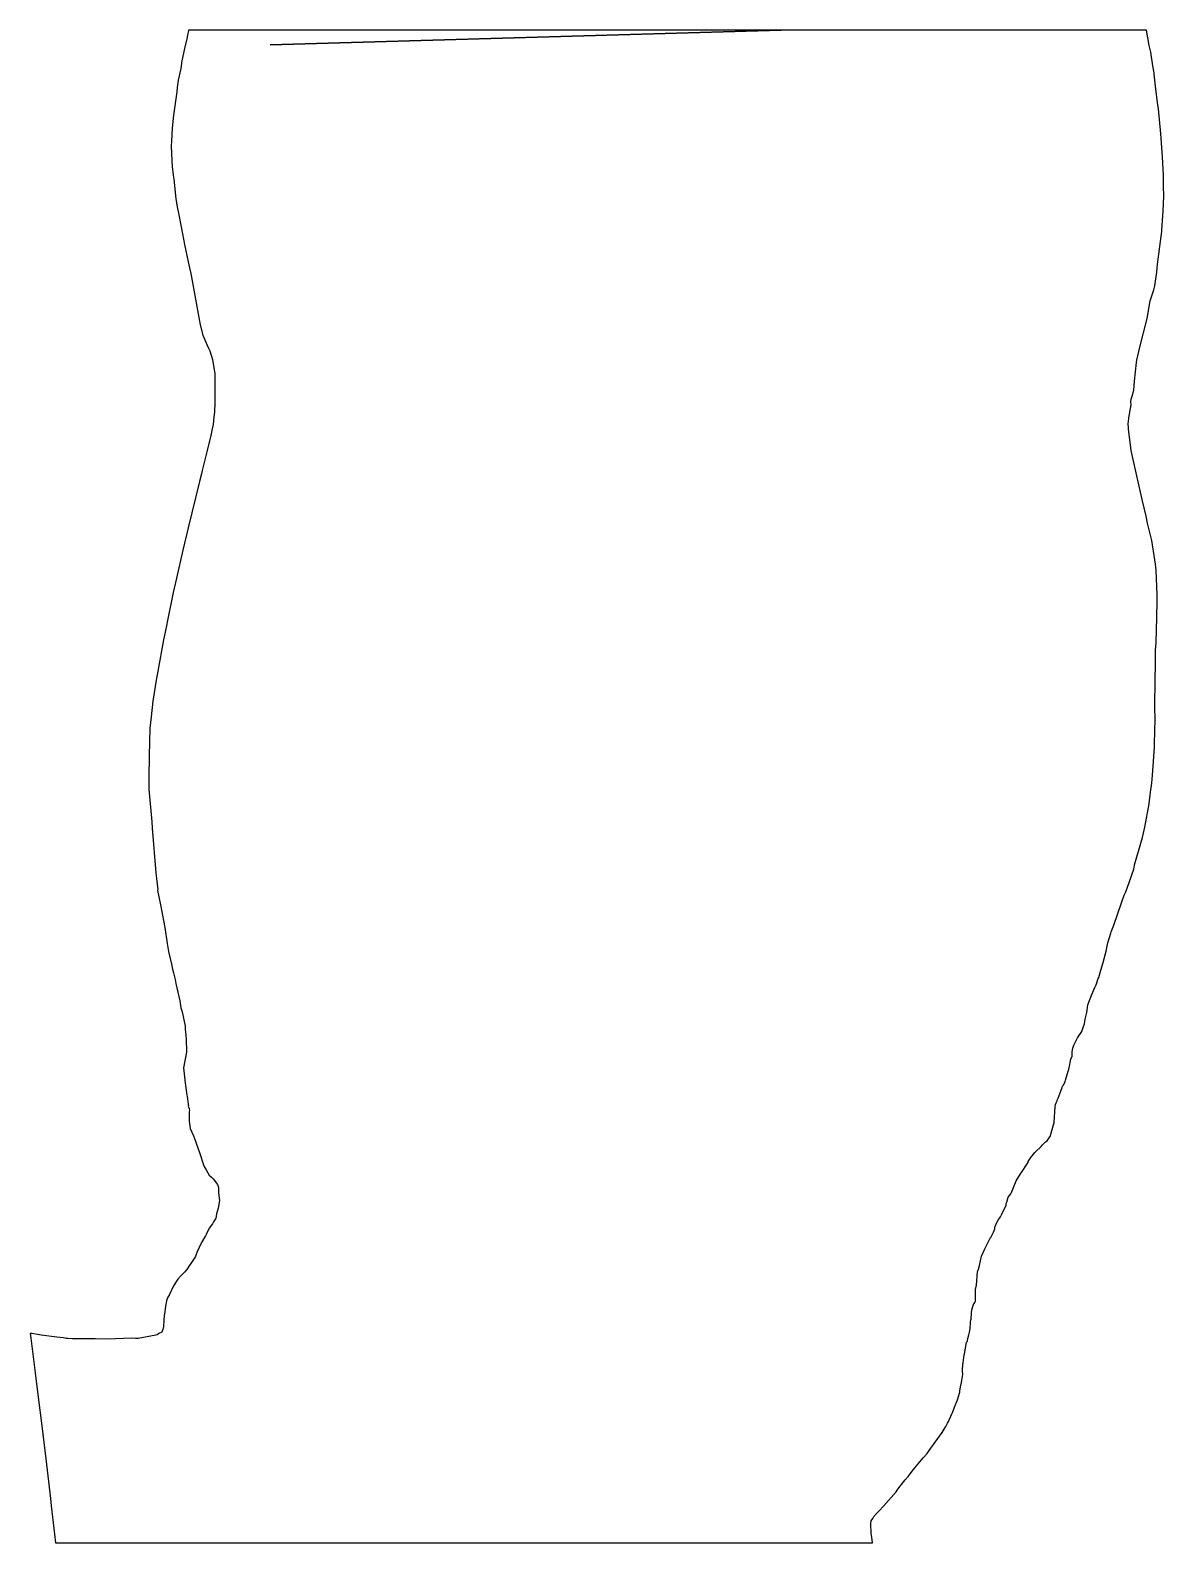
# Model space of a CAD drawing. Extents: x 11 to 147, y 0 to 182.
import ezdxf

# ---------------------------------------------------------------- set-up
doc = ezdxf.new("R2010")
doc.units = 0
doc.layers.add('23_69000', color=7, linetype='CONTINUOUS')

msp = doc.modelspace()

# ---------------------------------------------------------------- linework, layer by layer
at = {"layer": '23_69000', "color": 5}
msp.add_lwpolyline([(85.07401, 181.79201), (52.29, 181.78801), (30.509, 181.79501), (30.105, 181.79401), (30.098, 181.783), (29.973, 181.20201), (29.891, 180.76201), (29.597, 179.61501), (29.298, 178.11201), (29.159, 177.205), (28.856, 175.79201), (28.734, 174.92401), (28.674, 174.37901), (28.288, 171.57301), (28.137, 170.009), (28.062, 168.483), (28.012, 167.91801), (28.089, 166.119), (28.136, 165.41), (28.237, 164.37901), (28.313, 163.87901), (28.581, 161.54401), (28.616, 161.34001), (28.686, 160.75601), (28.912, 159.59401), (29.389, 157.33801), (29.621, 156.03101), (30.039, 153.95201), (30.211, 153.244), (30.366, 152.54901), (30.612, 151.242), (31.499, 146.37601), (31.816, 145.16101), (32.274, 144.01601), (32.509, 143.58301), (32.651, 143.24501), (32.959, 142.235), (33.246, 140.511), (33.24, 140.40501), (33.259, 139.62001), (33.267, 137.05801), (33.216, 135.90601), (33.133, 135.313), (33.035, 134.39801), (32.932, 133.88701), (32.759, 133.10001), (32.283, 131.11301), (31.728, 128.888), (31.645, 128.5), (31.402, 127.57101), (30.049, 121.97401), (29.419, 119.287), (28.668, 115.94201), (28.259, 114.22101), (27.606, 111.04601), (27.412, 110.01701), (27.088, 108.533), (26.39, 104.76201), (26.204, 103.691), (25.816, 101.15301), (25.586, 99.286), (25.455, 97.922), (25.391, 96.302), (25.377, 94.55601), (25.326, 92.04), (25.342, 90.59801), (25.689, 86.636), (25.728, 85.87701), (26.146, 80.522), (26.386, 78.467), (26.384, 78.41701), (26.483, 77.84801), (26.767, 76.46301), (27.253, 73.93501), (27.533, 72.02), (27.697, 71.08), (28.103, 69.367), (28.146, 69.092), (28.274, 68.52), (28.478, 67.715), (28.55, 67.216), (29.033, 65.132), (29.167, 64.29501), (29.312, 63.831), (29.702, 62.083), (29.709, 61.689), (29.777, 61.034), (29.77, 60.911), (29.79, 60.583), (29.848, 58.972), (29.492, 57.099), (29.661, 55.638), (29.662, 55.555), (29.888, 53.786), (29.938, 53.65), (29.957, 53.354), (30.053, 52.707), (30.11, 52.589), (30.066, 52.466), (30.171, 52.219), (30.208, 51.978), (30.165, 51.816), (30.188, 51.235), (30.163, 50.808), (30.186, 50.659), (30.234, 50.067), (30.301, 49.811), (30.675, 48.898), (30.785, 48.715), (31.01, 48.05), (31.471, 46.809), (31.906, 45.415), (32.012, 45.154), (32.216, 44.838), (32.422, 44.454), (32.573, 44.192), (32.864, 43.928), (33.056, 43.73), (33.561, 43.056), (33.649, 42.808), (33.682, 42.613), (33.692, 42.53), (33.695, 42.071), (33.801, 41.149), (33.648, 40.225), (33.457, 39.52), (33.37, 38.996), (33.344, 38.929), (33.1, 38.564), (33.062, 38.485), (32.963, 38.319), (32.573, 37.833), (32.216, 37.063), (32.122, 36.882), (32.039, 36.758), (31.641, 36.089), (31.109, 34.882), (30.935, 34.392), (30.378, 33.551), (30.172, 33.277), (29.886, 32.846), (29.613, 32.523), (29.112, 32.031), (28.803, 31.672), (28.279, 30.904), (27.798, 29.838), (27.58, 29.459), (27.441, 29.093), (27.316, 28.425), (27.231, 27.78), (27.152, 27.339), (27.141, 26.699), (27.097, 25.996), (27.022, 25.654), (26.893, 25.336), (26.528, 25.142), (26.332, 24.993), (26.164, 24.97), (24.03, 24.571), (23.725, 24.56), (23.277, 24.583), (20.315, 24.474), (18.929, 24.502), (18.331, 24.528), (16.664, 24.502), (16.478, 24.516), (16.142, 24.504), (15.58, 24.571), (15.39, 24.574), (15.088, 24.617), (14.25, 24.705), (12.381, 24.974), (12.187, 25.013), (11.262, 25.164), (11.074, 25.175), (11.138, 24.614), (11.188, 24.293), (11.43, 22.366), (11.466, 22.02), (11.666, 20.443), (11.782, 19.442), (11.987, 17.878), (12.065, 17.186), (12.422, 14.374), (12.943, 10.094), (13.5, 5.314), (13.592, 4.438), (13.986, 1.031), (14.092, 0.006), (112.283, 0.006), (112.22301, 0.659), (112.12901, 1.111), (112.11301, 1.281), (112.079, 2.166), (112.08501, 2.366), (112.11201, 2.65), (112.33301, 2.93), (112.44, 3.143), (112.81001, 3.545), (113.09601, 3.836), (113.619, 4.418), (115.119, 6.135), (115.25401, 6.33), (115.621, 6.789), (116.21301, 7.57), (116.56001, 7.971), (116.799, 8.279), (117.22101, 8.794), (117.366, 9.007), (118.384, 10.198), (118.86401, 10.743), (119.11401, 11.075), (120.649, 13.251), (120.895, 13.67), (121.08401, 13.968), (121.29001, 14.367), (121.37501, 14.505), (121.85101, 15.588), (121.937, 15.757), (122.09501, 16.201), (122.147, 16.311), (122.48401, 17.164), (122.773, 18.116), (122.798, 18.234), (122.898, 18.989), (122.926, 19.065), (123.03801, 19.514), (123.04601, 19.765), (123.12701, 20.229), (123.09, 20.66), (123.16, 21.513), (123.19701, 21.63), (123.31801, 22.604), (123.354, 22.699), (123.593, 24.059), (123.616, 24.137), (123.61401, 24.162), (123.71101, 24.215), (123.745, 24.542), (123.868, 24.998), (123.926, 25.335), (124.02, 25.728), (124.062, 26.528), (124.09, 26.758), (124.135, 26.884), (124.17801, 27.66), (124.217, 28.009), (124.398, 28.511), (124.40401, 28.554), (124.59701, 28.9), (124.633, 28.993), (124.645, 29.048), (124.67701, 30.457), (124.78101, 30.978), (124.895, 32.563), (125.02601, 32.887), (125.15301, 33.333), (125.40001, 34.451), (125.77501, 35.313), (126.479, 36.682), (126.50301, 36.714), (126.81701, 37.353), (126.97101, 37.75), (127.00401, 37.926), (127.23, 38.511), (127.38901, 38.793), (127.65601, 39.177), (127.842, 39.513), (128.332, 40.587), (128.36801, 40.778), (128.43901, 40.955), (128.58101, 41.53), (128.91301, 41.942), (128.99301, 42.087), (129.31401, 42.893), (129.54701, 43.505), (130.08, 44.35), (130.203, 44.526), (130.88501, 45.561), (131.00101, 45.698), (130.97601, 45.834), (131.29701, 46.313), (131.802, 46.925), (131.834, 46.944), (131.867, 46.996), (132.57301, 47.634), (132.69501, 47.789), (133.063, 48.21), (133.26801, 48.327), (133.584, 48.776), (133.63501, 48.829), (133.655, 48.835), (134.12801, 50.52), (134.186, 51.848), (134.22501, 52.341), (134.27701, 52.694), (134.34401, 52.863), (134.47101, 53.125), (134.47, 53.192), (134.599, 53.455), (135.061, 54.716), (135.132, 54.875), (135.24001, 54.986), (135.444, 55.456), (135.47601, 55.603), (135.91301, 57.091), (136.134, 58.122), (136.263, 58.477), (136.27, 59.018), (136.358, 59.46), (136.492, 59.797), (136.93501, 60.684), (137.44301, 61.455), (137.67801, 62.18), (137.76401, 62.37), (137.86301, 62.919), (138.03101, 63.739), (138.08, 64.025), (138.158, 64.649), (138.632, 65.882), (139.00301, 66.73), (139.15701, 67.055), (139.403, 67.834), (139.487, 67.942), (139.716, 68.82101), (140.009, 69.76601), (140.386, 71.10201), (140.57901, 72.093), (140.92101, 73.286), (140.95401, 73.452), (141.285, 74.217), (142.23601, 77.054), (142.53101, 77.844), (142.735, 78.26), (142.94301, 78.817), (143.675, 80.983), (143.772, 81.452), (143.76801, 81.471), (144.73401, 84.78001), (145.011, 86.00101), (145.54701, 88.82401), (145.68301, 90.22601), (145.862, 91.29201), (145.94101, 92.262), (146.164, 95.576), (146.21701, 97.997), (146.23901, 98.534), (146.23001, 100.86001), (146.28601, 105.867), (146.29201, 107.283), (146.37801, 108.173), (146.46101, 111.26701), (146.48001, 113.15201), (146.48401, 113.94901), (146.36601, 116.895), (146.29701, 117.62801), (146.231, 118.132), (145.86101, 120.479), (145.32001, 122.55201), (145.177, 123.38801), (144.675, 125.396), (144.04201, 128.25101), (143.51801, 130.55501), (143.369, 131.29601), (143.067, 133.90001), (143.03101, 134.06801), (142.992, 134.47801), (143.08301, 135.11801), (143.076, 135.22101), (143.367, 136.755), (143.339, 137.18701), (143.388, 137.453), (143.483, 137.82201), (143.70601, 138.535), (143.77501, 139.62901), (143.88101, 140.737), (144.01601, 141.88101), (144.05101, 142.123), (144.423, 143.71201), (145.27701, 147.13701), (145.65001, 149.259), (146.09401, 150.61601), (146.214, 151.093), (146.44901, 152.705), (146.54201, 153.69501), (147.04601, 157.59401), (147.054, 157.778), (147.233, 160.05602), (147.28601, 161.89301), (147.26401, 163.007), (147.27, 164.34801), (147.13701, 166.58601), (146.92001, 169.33701), (146.651, 172.35501), (146.54301, 173.11), (146.311, 175.09201), (146.151, 176.51302), (146.14101, 176.67101), (145.98901, 177.533), (145.72301, 179.17401), (145.54401, 179.97601), (145.19801, 181.78801), (127.21901, 181.79001), (126.08001, 181.79601), (125.58201, 181.78801), (101.33801, 181.79001), (39.9, 180.024), (101.33, 181.79001), (85.07401, 181.79201)], dxfattribs=at)

doc.saveas('drawing.dxf')
